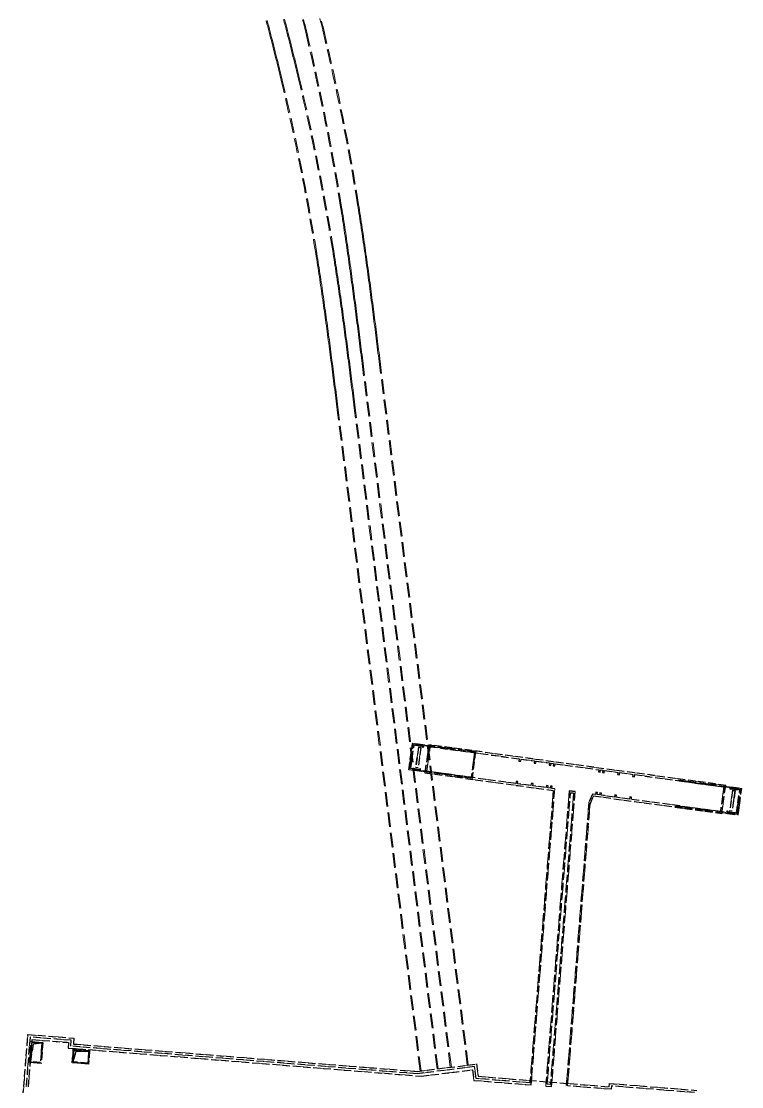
# Model space of a CAD drawing. Extents: x 0 to 531375, y 0 to 4335249.
# Drawn here: x 498199.5 to 498445.6, y 4331426.5 to 4331790.4 of the extents above; entities that cross this region are included whole.
import ezdxf

# ---------------------------------------------------------------- set-up
doc = ezdxf.new("R2010")
doc.units = 0
doc.linetypes.add('DASH', pattern=[0.35, 0.25, -0.1])
doc.layers.get('0').update_dxf_attribs({"lineweight": 15})
doc.layers.add('地铁', color=4, linetype='Continuous', lineweight=15)

# ---------------------------------------------------------------- blocks, each defined once
blk = doc.blocks.new('总图提取 2015 11 6')
at = {"layer": '地铁', "linetype": 'DASH', "lineweight": -3, "ltscale": 10}
for p, q in [((107373.03, 299119.23), (107374.27, 299128.24)), ((107373.37, 299119.48), (107374.53, 299127.91)), ((107373.71, 299119.74), (107374.78, 299127.57)), ((107377.84, 299127.76), (107374.27, 299128.24)), ((107377.79, 299127.46), (107374.53, 299127.91)), ((107377.75, 299127.16), (107374.78, 299127.57)), ((107377.73, 299126.96), (107377.84, 299127.76)), ((107395.82, 299125.29), (107377.79, 299127.76)), ((107378.02, 299126.92), (107378.09, 299127.42)), ((107395.53, 299125.03), (107378.09, 299127.42)), ((107376.26, 299126.91), (107375.31, 299119.98)), ((107376.3, 299126.86), (107375.36, 299120.02)), ((107377.09, 299126.75), (107376.16, 299119.91)), ((107377.15, 299126.79), (107376.2, 299119.85)), ((107377.15, 299126.79), (107376.26, 299126.91)), ((107377.09, 299126.75), (107376.3, 299126.86)), ((107377.73, 299126.96), (107378.02, 299126.92)), ((107395.48, 299125.04), (107394.33, 299116.62)), ((107395.82, 299125.29), (107394.59, 299116.28)), ((107376.6, 299118.74), (107373.03, 299119.23)), ((107376.64, 299119.04), (107373.37, 299119.48)), ((107376.68, 299119.33), (107373.71, 299119.74)), ((107376.2, 299119.85), (107375.31, 299119.98)), ((107376.16, 299119.91), (107375.36, 299120.02)), ((107394.59, 299116.28), (107376.55, 299118.75)), ((107376.6, 299118.74), (107376.71, 299119.53)), ((107377.01, 299119.49), (107376.71, 299119.53)), ((107376.94, 299119), (107377.01, 299119.49)), ((107394.38, 299116.61), (107376.94, 299119)), ((107465.18, 299115.8), (107483.21, 299113.33)), ((107465.39, 299115.47), (107482.83, 299113.08)), ((107482.76, 299112.58), (107482.83, 299113.08)), ((107483.06, 299112.54), (107483.16, 299113.34)), ((107483.12, 299113.04), (107486.39, 299112.59)), ((107483.16, 299113.34), (107486.73, 299112.85)), ((107485.5, 299103.83), (107486.73, 299112.85)), ((107483.57, 299112.22), (107482.62, 299105.29)), ((107483.61, 299112.16), (107482.67, 299105.33)), ((107483.06, 299112.54), (107482.76, 299112.58)), ((107483.08, 299112.74), (107486.05, 299112.33)), ((107484.4, 299112.06), (107483.47, 299105.22)), ((107484.46, 299112.1), (107483.51, 299105.16)), ((107483.57, 299112.22), (107484.46, 299112.1)), ((107483.61, 299112.16), (107484.4, 299112.06)), ((107484.98, 299104.51), (107486.05, 299112.33)), ((107485.24, 299104.17), (107486.39, 299112.59)), ((107463.94, 299106.78), (107481.98, 299104.31)), ((107464.28, 299107.04), (107481.67, 299104.66)), ((107481.67, 299104.66), (107481.74, 299105.15)), ((107481.74, 299105.15), (107482.04, 299105.11)), ((107481.93, 299104.32), (107482.04, 299105.11)), ((107481.93, 299104.32), (107485.5, 299103.83)), ((107481.97, 299104.62), (107485.24, 299104.17)), ((107482.01, 299104.91), (107484.98, 299104.51)), ((107482.62, 299105.29), (107483.51, 299105.16)), ((107482.67, 299105.33), (107483.47, 299105.22))]:
    blk.add_line(p, q, dxfattribs=at)
for points in [[(107470.56, 299008.98), (107442.25, 299011.24), (107442.16, 299010.1), (107427.26, 299011.29), (107434.93, 299107.5), (107436.12, 299110.29), (107479.96, 299104.29), (107481.27, 299113.9), (107379.81, 299127.79), (107378.49, 299118.18), (107422.37, 299112.17), (107414.4, 299012.31), (107395.99, 299013.78), (107395.48, 299017.86), (107375.82, 299015.39), (107257.49, 299024.83), (107257.65, 299026.83), (107243.59, 299027.95), (107242.23, 299010.95)], [(107243.03, 299010.89), (107244.32, 299027.09), (107256.78, 299026.09), (107256.63, 299024.2), (107377.31, 299014.57), (107394.81, 299016.76), (107395.26, 299013.14), (107414.79, 299011.58), (107422.86, 299112.71), (107421.87, 299112.84), (107421.97, 299113.59), (107421.38, 299113.67), (107421.28, 299112.93), (107420.48, 299113.03), (107420.58, 299113.78), (107419.99, 299113.86), (107419.89, 299113.12), (107415.33, 299113.74), (107415.43, 299114.48), (107414.84, 299114.56), (107414.74, 299113.82), (107410.18, 299114.45), (107410.28, 299115.19), (107409.69, 299115.27), (107409.58, 299114.53), (107379.17, 299118.69), (107380.32, 299127.11), (107410.74, 299122.95), (107410.64, 299122.21), (107411.23, 299122.12), (107411.33, 299122.87), (107415.89, 299122.24), (107415.79, 299121.5), (107416.38, 299121.42), (107416.48, 299122.16), (107421.04, 299121.54), (107420.94, 299120.79), (107421.53, 299120.71), (107421.64, 299121.46), (107422.43, 299121.35), (107422.33, 299120.6), (107422.92, 299120.52), (107423.02, 299121.27), (107437.9, 299119.23), (107437.79, 299118.49), (107438.39, 299118.41), (107438.49, 299119.15), (107439.28, 299119.04), (107439.18, 299118.3), (107439.77, 299118.22), (107439.88, 299118.96), (107444.43, 299118.33), (107444.33, 299117.59), (107444.93, 299117.51), (107445.03, 299118.25), (107449.59, 299117.63), (107449.48, 299116.89), (107450.08, 299116.81), (107450.18, 299117.55), (107480.6, 299113.38), (107479.44, 299104.96), (107449.03, 299109.13), (107449.13, 299109.87), (107448.53, 299109.95), (107448.43, 299109.21), (107443.88, 299109.83), (107443.98, 299110.58), (107443.38, 299110.66), (107443.28, 299109.91), (107438.72, 299110.54), (107438.83, 299111.28), (107438.23, 299111.36), (107438.13, 299110.62), (107437.34, 299110.73), (107437.44, 299111.47), (107436.84, 299111.55), (107436.74, 299110.81), (107435.75, 299110.94), (107434.53, 299108.08), (107426.75, 299010.62)], [(107419.77, 299011.18), (107421.77, 299011.02), (107429.81, 299111.76), (107427.82, 299112.03), (107419.77, 299011.18)], [(107420.28, 299011.84), (107428.22, 299111.37), (107429.31, 299111.22), (107421.37, 299011.75), (107420.28, 299011.84)], [(107427.87, 299112.02), (107429.81, 299111.76)], [(107427.87, 299112.02), (107429.81, 299111.76)], [(107429.31, 299111.22), (107428.23, 299111.37)], [(107429.31, 299111.22), (107428.23, 299111.37)], [(107240.59, 299000.57), (107241.44, 299011.02), (107242.86, 299028.81), (107258.56, 299027.56), (107258.4, 299025.56), (107375.8, 299016.19), (107396.17, 299018.75), (107396.7, 299014.53), (107441.43, 299010.96), (107441.52, 299012.1), (107471.42, 299009.72)], [(107247.63, 299025.82), (107244.66, 299025.55), (107243.72, 299019.51)], [(107263.61, 299023.04), (107259.19, 299022.98), (107258.31, 299019.45)]]:
    blk.add_lwpolyline(points, dxfattribs=at)
for points in [[(107247.96, 299026.1), (107247.38, 299018.92), (107243.4, 299019.24), (107243.97, 299026.41)], [(107247.63, 299025.82), (107247.11, 299019.24), (107243.72, 299019.51), (107244.24, 299026.09)], [(107258.35, 299023.76), (107263.94, 299023.32), (107263.57, 299018.73), (107257.99, 299019.18)], [(107258.63, 299023.44), (107263.61, 299023.04), (107263.29, 299019.05), (107258.31, 299019.45)]]:
    blk.add_lwpolyline(points, close=True, dxfattribs=at)
blk = doc.blocks.new('A$C1FB5052D')
blk.add_blockref('总图提取 2015 11 6', (-107044.53, -294821.73))
blk = doc.blocks.new('天津2000地铁')
at = {"layer": '地铁', "linetype": 'DASH', "ltscale": 20}
for p, q in [((280.01, 4552.28), (279.76, 4553.25)), ((280.26, 4551.32), (280.01, 4552.28)), ((280.35, 4552.37), (280.1, 4553.34)), ((280.6, 4551.41), (280.35, 4552.37)), ((285.93, 4552.79), (285.67, 4553.76)), ((286.18, 4551.82), (285.93, 4552.79)), ((286.26, 4552.88), (286.01, 4553.85)), ((286.43, 4550.85), (286.18, 4551.82)), ((286.52, 4551.91), (286.26, 4552.88)), ((286.77, 4550.93), (286.52, 4551.91)), ((292.43, 4552.64), (292.19, 4553.61)), ((292.66, 4551.67), (292.43, 4552.64)), ((292.77, 4552.72), (292.53, 4553.69)), ((292.9, 4550.7), (292.66, 4551.67)), ((293, 4551.75), (292.77, 4552.72)), ((293.24, 4550.79), (293, 4551.75)), ((298.35, 4553.05), (298.11, 4554.03)), ((298.58, 4552.08), (298.35, 4553.05)), ((298.82, 4551.1), (298.58, 4552.08)), ((298.92, 4552.16), (298.69, 4553.14)), ((299.16, 4551.19), (298.92, 4552.16)), ((280.51, 4550.35), (280.26, 4551.32)), ((280.76, 4549.39), (280.51, 4550.35)), ((280.85, 4550.44), (280.6, 4551.41)), ((281.01, 4548.42), (280.76, 4549.39)), ((281.1, 4549.47), (280.85, 4550.44)), ((281.26, 4547.45), (281.01, 4548.42)), ((281.35, 4548.51), (281.1, 4549.47)), ((281.6, 4547.54), (281.35, 4548.51)), ((286.68, 4549.88), (286.43, 4550.85)), ((286.93, 4548.91), (286.68, 4549.88)), ((287.02, 4549.96), (286.77, 4550.93)), ((287.18, 4547.93), (286.93, 4548.91)), ((287.27, 4548.99), (287.02, 4549.96)), ((287.52, 4548.02), (287.27, 4548.99)), ((287.77, 4547.05), (287.52, 4548.02)), ((293.13, 4549.74), (292.9, 4550.7)), ((293.36, 4548.77), (293.13, 4549.74)), ((293.47, 4549.82), (293.24, 4550.79)), ((293.7, 4548.85), (293.47, 4549.82)), ((299.05, 4550.13), (298.82, 4551.1)), ((299.39, 4550.21), (299.16, 4551.19)), ((281.51, 4546.49), (281.26, 4547.45)), ((281.76, 4545.52), (281.51, 4546.49)), ((281.85, 4546.58), (281.6, 4547.54)), ((282, 4544.56), (281.76, 4545.52)), ((282.1, 4545.61), (281.85, 4546.58)), ((282.25, 4543.59), (282, 4544.56)), ((282.34, 4544.64), (282.1, 4545.61)), ((282.59, 4543.68), (282.34, 4544.64)), ((287.43, 4546.96), (287.18, 4547.93)), ((287.67, 4545.99), (287.43, 4546.96)), ((287.92, 4545.02), (287.67, 4545.99)), ((288.01, 4546.08), (287.77, 4547.05)), ((288.16, 4544.05), (287.92, 4545.02)), ((288.26, 4545.1), (288.01, 4546.08)), ((288.5, 4544.13), (288.26, 4545.1)), ((282.49, 4542.62), (282.25, 4543.59)), ((282.73, 4541.66), (282.49, 4542.62)), ((282.83, 4542.71), (282.59, 4543.68)), ((282.97, 4540.69), (282.73, 4541.66)), ((283.07, 4541.74), (282.83, 4542.71)), ((283.21, 4539.72), (282.97, 4540.69)), ((283.31, 4540.77), (283.07, 4541.74)), ((283.55, 4539.81), (283.31, 4540.77)), ((288.41, 4543.08), (288.16, 4544.05)), ((288.65, 4542.1), (288.41, 4543.08)), ((288.75, 4543.16), (288.5, 4544.13)), ((288.89, 4541.13), (288.65, 4542.1)), ((288.99, 4542.19), (288.75, 4543.16)), ((289.13, 4540.16), (288.89, 4541.13)), ((289.23, 4541.21), (288.99, 4542.19)), ((289.47, 4540.24), (289.23, 4541.21)), ((283.45, 4538.75), (283.21, 4539.72)), ((283.69, 4537.79), (283.45, 4538.75)), ((283.79, 4538.84), (283.55, 4539.81)), ((283.93, 4536.82), (283.69, 4537.79)), ((284.03, 4537.87), (283.79, 4538.84)), ((284.27, 4536.9), (284.03, 4537.87)), ((289.37, 4539.18), (289.13, 4540.16)), ((289.61, 4538.21), (289.37, 4539.18)), ((289.71, 4539.26), (289.47, 4540.24)), ((289.85, 4537.23), (289.61, 4538.21)), ((289.95, 4538.29), (289.71, 4539.26)), ((290.09, 4536.26), (289.85, 4537.23)), ((290.19, 4537.32), (289.95, 4538.29)), ((290.43, 4536.34), (290.19, 4537.32)), ((284.17, 4535.85), (283.93, 4536.82)), ((284.4, 4534.88), (284.17, 4535.85)), ((284.51, 4535.93), (284.27, 4536.9)), ((284.63, 4533.91), (284.4, 4534.88)), ((284.74, 4534.96), (284.51, 4535.93)), ((284.87, 4532.94), (284.63, 4533.91)), ((284.97, 4534), (284.74, 4534.96)), ((285.21, 4533.03), (284.97, 4534)), ((290.32, 4535.28), (290.09, 4536.26)), ((290.56, 4534.31), (290.32, 4535.28)), ((290.66, 4535.36), (290.43, 4536.34)), ((290.9, 4534.39), (290.66, 4535.36)), ((311.11, 4489.52), (310.95, 4490.51)), ((311.46, 4489.57), (311.3, 4490.56)), ((305.34, 4488.6), (305.18, 4489.58)), ((305.49, 4487.61), (305.34, 4488.6)), ((305.65, 4486.63), (305.49, 4487.61)), ((305.68, 4488.65), (305.52, 4489.64)), ((305.8, 4485.64), (305.65, 4486.63)), ((305.84, 4487.67), (305.68, 4488.65)), ((305.99, 4486.68), (305.84, 4487.67)), ((306.15, 4485.7), (305.99, 4486.68)), ((311.27, 4488.53), (311.11, 4489.52)), ((311.43, 4487.53), (311.27, 4488.53)), ((311.58, 4486.54), (311.43, 4487.53)), ((311.62, 4488.58), (311.46, 4489.57)), ((311.73, 4485.55), (311.58, 4486.54)), ((311.77, 4487.59), (311.62, 4488.58)), ((311.93, 4486.6), (311.77, 4487.59)), ((312.08, 4485.61), (311.93, 4486.6)), ((305.95, 4484.66), (305.8, 4485.64)), ((306.1, 4483.67), (305.95, 4484.66)), ((306.25, 4482.69), (306.1, 4483.67)), ((306.3, 4484.71), (306.15, 4485.7)), ((306.4, 4481.7), (306.25, 4482.69)), ((306.45, 4483.73), (306.3, 4484.71)), ((306.6, 4482.74), (306.45, 4483.73)), ((306.75, 4481.76), (306.6, 4482.74)), ((311.89, 4484.56), (311.73, 4485.55)), ((312.04, 4483.57), (311.89, 4484.56)), ((312.19, 4482.58), (312.04, 4483.57)), ((312.23, 4484.61), (312.08, 4485.61)), ((312.34, 4481.59), (312.19, 4482.58)), ((312.38, 4483.62), (312.23, 4484.61)), ((312.53, 4482.63), (312.38, 4483.62)), ((312.68, 4481.64), (312.53, 4482.63)), ((306.55, 4480.72), (306.4, 4481.7)), ((306.7, 4479.73), (306.55, 4480.72)), ((306.85, 4478.75), (306.7, 4479.73)), ((306.9, 4480.77), (306.75, 4481.76)), ((307.05, 4479.78), (306.9, 4480.77)), ((307.19, 4478.8), (307.05, 4479.78)), ((312.49, 4480.59), (312.34, 4481.59)), ((312.63, 4479.6), (312.49, 4480.59)), ((312.78, 4478.61), (312.63, 4479.6)), ((312.83, 4480.65), (312.68, 4481.64)), ((312.98, 4479.65), (312.83, 4480.65)), ((313.13, 4478.66), (312.98, 4479.65)), ((306.99, 4477.76), (306.85, 4478.75)), ((307.14, 4476.77), (306.99, 4477.76)), ((307.28, 4475.79), (307.14, 4476.77)), ((307.34, 4477.81), (307.19, 4478.8)), ((307.42, 4474.8), (307.28, 4475.79)), ((307.48, 4476.83), (307.34, 4477.81)), ((307.63, 4475.84), (307.48, 4476.83)), ((307.77, 4474.85), (307.63, 4475.84)), ((312.92, 4477.62), (312.78, 4478.61)), ((313.07, 4476.62), (312.92, 4477.62)), ((313.21, 4475.63), (313.07, 4476.62)), ((313.27, 4477.67), (313.13, 4478.66)), ((313.35, 4474.64), (313.21, 4475.63)), ((313.42, 4476.67), (313.27, 4477.67)), ((313.56, 4475.68), (313.42, 4476.67)), ((313.7, 4474.69), (313.56, 4475.68)), ((296.84, 4472.77), (296.68, 4473.76)), ((296.99, 4471.79), (296.84, 4472.77)), ((297.15, 4470.81), (296.99, 4471.79)), ((297.18, 4472.83), (297.03, 4473.82)), ((297.34, 4471.85), (297.18, 4472.83)), ((297.5, 4470.86), (297.34, 4471.85)), ((302.62, 4473.69), (302.46, 4474.68)), ((302.77, 4472.7), (302.62, 4473.69)), ((302.93, 4471.71), (302.77, 4472.7)), ((302.96, 4473.75), (302.8, 4474.74)), ((303.08, 4470.72), (302.93, 4471.71)), ((303.12, 4472.76), (302.96, 4473.75)), ((303.28, 4471.77), (303.12, 4472.76)), ((303.43, 4470.78), (303.28, 4471.77)), ((307.56, 4473.81), (307.42, 4474.8)), ((307.7, 4472.83), (307.56, 4473.81)), ((307.84, 4471.84), (307.7, 4472.83)), ((307.91, 4473.86), (307.77, 4474.85)), ((307.98, 4470.85), (307.84, 4471.84)), ((308.05, 4472.88), (307.91, 4473.86)), ((308.19, 4471.89), (308.05, 4472.88)), ((308.33, 4470.9), (308.19, 4471.89)), ((313.5, 4473.65), (313.35, 4474.64)), ((313.64, 4472.66), (313.5, 4473.65)), ((313.78, 4471.66), (313.64, 4472.66)), ((313.84, 4473.7), (313.7, 4474.69)), ((313.92, 4470.67), (313.78, 4471.66)), ((313.98, 4472.7), (313.84, 4473.7)), ((314.12, 4471.71), (313.98, 4472.7)), ((314.26, 4470.72), (314.12, 4471.71)), ((297.3, 4469.82), (297.15, 4470.81)), ((297.46, 4468.84), (297.3, 4469.82)), ((297.61, 4467.85), (297.46, 4468.84)), ((297.65, 4469.88), (297.5, 4470.86)), ((297.8, 4468.89), (297.65, 4469.88)), ((297.95, 4467.91), (297.8, 4468.89)), ((298.1, 4466.92), (297.95, 4467.91)), ((303.24, 4469.73), (303.08, 4470.72)), ((303.39, 4468.74), (303.24, 4469.73)), ((303.54, 4467.75), (303.39, 4468.74)), ((303.58, 4469.78), (303.43, 4470.78)), ((303.74, 4468.79), (303.58, 4469.78)), ((303.89, 4467.8), (303.74, 4468.79)), ((308.12, 4469.86), (307.98, 4470.85)), ((308.26, 4468.88), (308.12, 4469.86)), ((308.4, 4467.89), (308.26, 4468.88)), ((308.47, 4469.91), (308.33, 4470.9)), ((308.61, 4468.92), (308.47, 4469.91)), ((308.74, 4467.93), (308.61, 4468.92)), ((308.88, 4466.95), (308.74, 4467.93)), ((314.05, 4469.68), (313.92, 4470.67)), ((314.19, 4468.68), (314.05, 4469.68)), ((314.33, 4467.69), (314.19, 4468.68)), ((314.4, 4469.73), (314.26, 4470.72)), ((314.54, 4468.73), (314.4, 4469.73)), ((314.67, 4467.74), (314.54, 4468.73)), ((297.76, 4466.87), (297.61, 4467.85)), ((297.91, 4465.88), (297.76, 4466.87)), ((298.06, 4464.9), (297.91, 4465.88)), ((298.2, 4463.91), (298.06, 4464.9)), ((298.25, 4465.93), (298.1, 4466.92)), ((298.4, 4464.95), (298.25, 4465.93)), ((298.55, 4463.96), (298.4, 4464.95)), ((303.69, 4466.76), (303.54, 4467.75)), ((303.84, 4465.76), (303.69, 4466.76)), ((303.99, 4464.77), (303.84, 4465.76)), ((304.04, 4466.81), (303.89, 4467.8)), ((304.14, 4463.78), (303.99, 4464.77)), ((304.19, 4465.82), (304.04, 4466.81)), ((304.34, 4464.82), (304.19, 4465.82)), ((304.48, 4463.83), (304.34, 4464.82)), ((308.53, 4466.9), (308.4, 4467.89)), ((308.67, 4465.91), (308.53, 4466.9)), ((308.8, 4464.92), (308.67, 4465.91)), ((308.94, 4463.93), (308.8, 4464.92)), ((309.01, 4465.96), (308.88, 4466.95)), ((309.15, 4464.97), (309.01, 4465.96)), ((309.28, 4463.98), (309.15, 4464.97)), ((314.46, 4466.7), (314.33, 4467.69)), ((314.6, 4465.71), (314.46, 4466.7)), ((314.73, 4464.71), (314.6, 4465.71)), ((314.81, 4466.75), (314.67, 4467.74)), ((314.87, 4463.72), (314.73, 4464.71)), ((314.95, 4465.75), (314.81, 4466.75)), ((315.08, 4464.76), (314.95, 4465.75)), ((315.21, 4463.77), (315.08, 4464.76)), ((298.35, 4462.92), (298.2, 4463.91)), ((298.49, 4461.94), (298.35, 4462.92)), ((298.64, 4460.95), (298.49, 4461.94)), ((298.7, 4462.98), (298.55, 4463.96)), ((298.78, 4459.97), (298.64, 4460.95)), ((298.84, 4461.99), (298.7, 4462.98)), ((298.99, 4461), (298.84, 4461.99)), ((299.13, 4460.02), (298.99, 4461)), ((304.28, 4462.79), (304.14, 4463.78)), ((304.43, 4461.79), (304.28, 4462.79)), ((304.57, 4460.8), (304.43, 4461.79)), ((304.63, 4462.84), (304.48, 4463.83)), ((304.72, 4459.81), (304.57, 4460.8)), ((304.77, 4461.84), (304.63, 4462.84)), ((304.92, 4460.85), (304.77, 4461.84)), ((305.06, 4459.86), (304.92, 4460.85)), ((309.07, 4462.94), (308.94, 4463.93)), ((309.2, 4461.95), (309.07, 4462.94)), ((309.33, 4460.96), (309.2, 4461.95)), ((309.42, 4462.99), (309.28, 4463.98)), ((309.47, 4459.98), (309.33, 4460.96)), ((309.55, 4462), (309.42, 4462.99)), ((309.68, 4461.01), (309.55, 4462)), ((309.81, 4460.02), (309.68, 4461.01)), ((315, 4462.73), (314.87, 4463.72)), ((315.13, 4461.74), (315, 4462.73)), ((315.27, 4460.74), (315.13, 4461.74)), ((315.35, 4462.77), (315.21, 4463.77)), ((315.4, 4459.75), (315.27, 4460.74)), ((315.48, 4461.78), (315.35, 4462.77)), ((315.61, 4460.79), (315.48, 4461.78)), ((315.74, 4459.8), (315.61, 4460.79)), ((298.92, 4458.98), (298.78, 4459.97)), ((299.07, 4457.99), (298.92, 4458.98)), ((299.21, 4457), (299.07, 4457.99)), ((299.27, 4459.03), (299.13, 4460.02)), ((299.35, 4456.02), (299.21, 4457)), ((299.41, 4458.04), (299.27, 4459.03)), ((299.55, 4457.05), (299.41, 4458.04)), ((299.69, 4456.07), (299.55, 4457.05)), ((304.86, 4458.82), (304.72, 4459.81)), ((305, 4457.83), (304.86, 4458.82)), ((305.14, 4456.83), (305, 4457.83)), ((305.2, 4458.87), (305.06, 4459.86)), ((305.35, 4457.87), (305.2, 4458.87)), ((305.49, 4456.88), (305.35, 4457.87)), ((309.6, 4458.99), (309.47, 4459.98)), ((309.73, 4458), (309.6, 4458.99)), ((309.86, 4457.01), (309.73, 4458)), ((309.94, 4459.03), (309.81, 4460.02)), ((309.99, 4456.02), (309.86, 4457.01)), ((310.07, 4458.04), (309.94, 4459.03)), ((310.2, 4457.05), (310.07, 4458.04)), ((310.33, 4456.06), (310.2, 4457.05)), ((315.53, 4458.76), (315.4, 4459.75)), ((315.66, 4457.76), (315.53, 4458.76)), ((315.79, 4456.77), (315.66, 4457.76)), ((315.87, 4458.8), (315.74, 4459.8)), ((316, 4457.81), (315.87, 4458.8)), ((316.13, 4456.82), (316, 4457.81)), ((299.49, 4455.03), (299.35, 4456.02)), ((299.62, 4454.04), (299.49, 4455.03)), ((299.76, 4453.05), (299.62, 4454.04)), ((299.83, 4455.08), (299.69, 4456.07)), ((299.97, 4454.09), (299.83, 4455.08)), ((300.11, 4453.1), (299.97, 4454.09)), ((305.28, 4455.84), (305.14, 4456.83)), ((305.42, 4454.85), (305.28, 4455.84)), ((305.56, 4453.86), (305.42, 4454.85)), ((305.63, 4455.89), (305.49, 4456.88)), ((305.69, 4452.86), (305.56, 4453.86)), ((305.77, 4454.9), (305.63, 4455.89)), ((305.9, 4453.9), (305.77, 4454.9)), ((306.04, 4452.91), (305.9, 4453.9)), ((310.12, 4455.03), (309.99, 4456.02)), ((310.24, 4454.04), (310.12, 4455.03)), ((310.37, 4453.04), (310.24, 4454.04)), ((310.46, 4455.07), (310.33, 4456.06)), ((310.59, 4454.08), (310.46, 4455.07)), ((310.72, 4453.09), (310.59, 4454.08)), ((315.92, 4455.78), (315.79, 4456.77)), ((316.05, 4454.79), (315.92, 4455.78)), ((316.17, 4453.79), (316.05, 4454.79)), ((316.26, 4455.82), (316.13, 4456.82)), ((316.3, 4452.8), (316.17, 4453.79)), ((316.39, 4454.83), (316.26, 4455.82)), ((316.52, 4453.84), (316.39, 4454.83)), ((316.65, 4452.84), (316.52, 4453.84)), ((299.9, 4452.07), (299.76, 4453.05)), ((300.04, 4451.08), (299.9, 4452.07)), ((300.17, 4450.09), (300.04, 4451.08)), ((300.25, 4452.11), (300.11, 4453.1)), ((300.31, 4449.1), (300.17, 4450.09)), ((300.38, 4451.12), (300.25, 4452.11)), ((300.52, 4450.14), (300.38, 4451.12)), ((300.65, 4449.15), (300.52, 4450.14)), ((305.83, 4451.87), (305.69, 4452.86)), ((305.97, 4450.88), (305.83, 4451.87)), ((306.1, 4449.88), (305.97, 4450.88)), ((306.18, 4451.92), (306.04, 4452.91)), ((306.24, 4448.89), (306.1, 4449.88)), ((306.31, 4450.92), (306.18, 4451.92)), ((306.45, 4449.93), (306.31, 4450.92)), ((306.58, 4448.94), (306.45, 4449.93)), ((310.5, 4452.05), (310.37, 4453.04)), ((310.63, 4451.06), (310.5, 4452.05)), ((310.75, 4450.07), (310.63, 4451.06)), ((310.85, 4452.1), (310.72, 4453.09)), ((310.88, 4449.08), (310.75, 4450.07)), ((310.97, 4451.11), (310.85, 4452.1)), ((311.1, 4450.12), (310.97, 4451.11)), ((311.23, 4449.13), (311.1, 4450.12)), ((316.43, 4451.81), (316.3, 4452.8)), ((316.56, 4450.81), (316.43, 4451.81)), ((316.68, 4449.82), (316.56, 4450.81)), ((316.78, 4451.85), (316.65, 4452.84)), ((316.81, 4448.83), (316.68, 4449.82)), ((316.9, 4450.86), (316.78, 4451.85)), ((317.03, 4449.87), (316.9, 4450.86)), ((317.16, 4448.87), (317.03, 4449.87)), ((300.44, 4448.11), (300.31, 4449.1)), ((300.57, 4447.12), (300.44, 4448.11)), ((300.71, 4446.13), (300.57, 4447.12)), ((300.79, 4448.16), (300.65, 4449.15)), ((300.84, 4445.14), (300.71, 4446.13)), ((300.92, 4447.17), (300.79, 4448.16)), ((301.05, 4446.18), (300.92, 4447.17)), ((301.18, 4445.19), (301.05, 4446.18)), ((306.37, 4447.9), (306.24, 4448.89)), ((306.5, 4446.91), (306.37, 4447.9)), ((306.64, 4445.91), (306.5, 4446.91)), ((306.72, 4447.95), (306.58, 4448.94)), ((306.85, 4446.95), (306.72, 4447.95)), ((306.98, 4445.96), (306.85, 4446.95)), ((311.01, 4448.09), (310.88, 4449.08)), ((311.13, 4447.1), (311.01, 4448.09)), ((311.26, 4446.11), (311.13, 4447.1)), ((311.35, 4448.13), (311.23, 4449.13)), ((311.39, 4445.12), (311.26, 4446.11)), ((311.48, 4447.14), (311.35, 4448.13)), ((311.61, 4446.15), (311.48, 4447.14)), ((311.73, 4445.16), (311.61, 4446.15)), ((316.94, 4447.84), (316.81, 4448.83)), ((317.06, 4446.84), (316.94, 4447.84)), ((317.19, 4445.85), (317.06, 4446.84)), ((317.28, 4447.88), (317.16, 4448.87)), ((317.41, 4446.89), (317.28, 4447.88)), ((317.54, 4445.89), (317.41, 4446.89)), ((300.97, 4444.15), (300.84, 4445.14)), ((301.1, 4443.16), (300.97, 4444.15)), ((301.23, 4442.17), (301.1, 4443.16)), ((301.32, 4444.2), (301.18, 4445.19)), ((301.45, 4443.21), (301.32, 4444.2)), ((301.58, 4442.22), (301.45, 4443.21)), ((306.77, 4444.92), (306.64, 4445.91)), ((306.9, 4443.93), (306.77, 4444.92)), ((307.03, 4442.94), (306.9, 4443.93)), ((307.12, 4444.97), (306.98, 4445.96)), ((307.16, 4441.94), (307.03, 4442.94)), ((307.25, 4443.97), (307.12, 4444.97)), ((307.38, 4442.98), (307.25, 4443.97)), ((307.51, 4441.99), (307.38, 4442.98)), ((311.51, 4444.13), (311.39, 4445.12)), ((311.64, 4443.13), (311.51, 4444.13)), ((311.76, 4442.14), (311.64, 4443.13)), ((311.86, 4444.17), (311.73, 4445.16)), ((311.98, 4443.18), (311.86, 4444.17)), ((312.11, 4442.19), (311.98, 4443.18)), ((317.31, 4444.86), (317.19, 4445.85)), ((317.44, 4443.87), (317.31, 4444.86)), ((317.57, 4442.87), (317.44, 4443.87)), ((317.66, 4444.9), (317.54, 4445.89)), ((317.69, 4441.88), (317.57, 4442.87)), ((317.79, 4443.91), (317.66, 4444.9)), ((317.91, 4442.92), (317.79, 4443.91)), ((318.04, 4441.92), (317.91, 4442.92)), ((301.36, 4441.18), (301.23, 4442.17)), ((301.49, 4440.19), (301.36, 4441.18)), ((301.62, 4439.2), (301.49, 4440.19)), ((301.71, 4441.23), (301.58, 4442.22)), ((301.75, 4438.21), (301.62, 4439.2)), ((301.84, 4440.24), (301.71, 4441.23)), ((301.97, 4439.25), (301.84, 4440.24)), ((302.09, 4438.26), (301.97, 4439.25)), ((307.29, 4440.95), (307.16, 4441.94)), ((307.42, 4439.96), (307.29, 4440.95)), ((307.55, 4438.96), (307.42, 4439.96)), ((307.64, 4440.99), (307.51, 4441.99)), ((307.68, 4437.97), (307.55, 4438.96)), ((307.77, 4440), (307.64, 4440.99)), ((307.9, 4439.01), (307.77, 4440)), ((308.02, 4438.02), (307.9, 4439.01)), ((311.89, 4441.15), (311.76, 4442.14)), ((312.01, 4440.16), (311.89, 4441.15)), ((312.14, 4439.17), (312.01, 4440.16)), ((312.23, 4441.19), (312.11, 4442.19)), ((312.26, 4438.17), (312.14, 4439.17)), ((312.36, 4440.2), (312.23, 4441.19)), ((312.48, 4439.21), (312.36, 4440.2)), ((312.61, 4438.22), (312.48, 4439.21)), ((317.82, 4440.89), (317.69, 4441.88)), ((317.94, 4439.9), (317.82, 4440.89)), ((318.06, 4438.9), (317.94, 4439.9)), ((318.16, 4440.93), (318.04, 4441.92)), ((318.19, 4437.91), (318.06, 4438.9)), ((318.29, 4439.94), (318.16, 4440.93)), ((318.41, 4438.95), (318.29, 4439.94)), ((318.54, 4437.95), (318.41, 4438.95)), ((301.88, 4437.22), (301.75, 4438.21)), ((302, 4436.23), (301.88, 4437.22)), ((302.13, 4435.24), (302, 4436.23)), ((302.22, 4437.27), (302.09, 4438.26)), ((302.26, 4434.25), (302.13, 4435.24)), ((302.35, 4436.28), (302.22, 4437.27)), ((302.48, 4435.29), (302.35, 4436.28)), ((302.61, 4434.29), (302.48, 4435.29)), ((307.81, 4436.98), (307.68, 4437.97)), ((307.93, 4435.99), (307.81, 4436.98)), ((308.06, 4434.99), (307.93, 4435.99)), ((308.15, 4437.02), (308.02, 4438.02)), ((308.28, 4436.03), (308.15, 4437.02)), ((308.41, 4435.04), (308.28, 4436.03)), ((312.38, 4437.18), (312.26, 4438.17)), ((312.51, 4436.19), (312.38, 4437.18)), ((312.63, 4435.2), (312.51, 4436.19)), ((312.73, 4437.23), (312.61, 4438.22)), ((342.65, 4195.89), (312.63, 4435.2)), ((312.86, 4436.23), (312.73, 4437.23)), ((312.98, 4435.24), (312.86, 4436.23)), ((343, 4195.94), (312.98, 4435.24)), ((318.31, 4436.92), (318.19, 4437.91)), ((318.44, 4435.93), (318.31, 4436.92)), ((348.46, 4196.62), (318.44, 4435.93)), ((318.66, 4436.96), (318.54, 4437.95)), ((318.79, 4435.97), (318.66, 4436.96)), ((348.8, 4196.67), (318.79, 4435.97)), ((302.38, 4433.26), (302.26, 4434.25)), ((302.51, 4432.27), (302.38, 4433.26)), ((302.64, 4431.28), (302.51, 4432.27)), ((302.73, 4433.3), (302.61, 4434.29)), ((302.86, 4432.31), (302.73, 4433.3)), ((302.98, 4431.32), (302.86, 4432.31)), ((308.19, 4434), (308.06, 4434.99)), ((308.31, 4433.01), (308.19, 4434)), ((308.44, 4432.01), (308.31, 4433.01)), ((308.53, 4434.04), (308.41, 4435.04)), ((308.57, 4431.02), (308.44, 4432.01)), ((308.66, 4433.05), (308.53, 4434.04)), ((308.79, 4432.06), (308.66, 4433.05)), ((308.91, 4431.07), (308.79, 4432.06)), ((302.76, 4430.29), (302.64, 4431.28)), ((302.89, 4429.29), (302.76, 4430.29)), ((303.01, 4428.3), (302.89, 4429.29)), ((303.11, 4430.33), (302.98, 4431.32)), ((303.14, 4427.31), (303.01, 4428.3)), ((303.24, 4429.34), (303.11, 4430.33)), ((303.36, 4428.35), (303.24, 4429.34)), ((303.49, 4427.36), (303.36, 4428.35)), ((308.69, 4430.03), (308.57, 4431.02)), ((308.82, 4429.04), (308.69, 4430.03)), ((308.94, 4428.04), (308.82, 4429.04)), ((309.04, 4430.07), (308.91, 4431.07)), ((309.07, 4427.05), (308.94, 4428.04)), ((309.17, 4429.08), (309.04, 4430.07)), ((309.29, 4428.09), (309.17, 4429.08)), ((309.42, 4427.09), (309.29, 4428.09)), ((303.26, 4426.32), (303.14, 4427.31)), ((303.39, 4425.33), (303.26, 4426.32)), ((303.51, 4424.34), (303.39, 4425.33)), ((303.61, 4426.36), (303.49, 4427.36)), ((303.64, 4423.34), (303.51, 4424.34)), ((303.74, 4425.37), (303.61, 4426.36)), ((303.86, 4424.38), (303.74, 4425.37)), ((303.99, 4423.39), (303.86, 4424.38)), ((309.19, 4426.06), (309.07, 4427.05)), ((309.32, 4425.07), (309.19, 4426.06)), ((309.44, 4424.07), (309.32, 4425.07)), ((309.54, 4426.1), (309.42, 4427.09)), ((309.67, 4425.11), (309.54, 4426.1)), ((309.79, 4424.12), (309.67, 4425.11)), ((303.76, 4422.35), (303.64, 4423.34)), ((303.89, 4421.36), (303.76, 4422.35)), ((304.01, 4420.37), (303.89, 4421.36)), ((304.11, 4422.4), (303.99, 4423.39)), ((304.23, 4421.4), (304.11, 4422.4)), ((304.36, 4420.41), (304.23, 4421.4)), ((309.57, 4423.08), (309.44, 4424.07)), ((309.69, 4422.09), (309.57, 4423.08)), ((309.82, 4421.1), (309.69, 4422.09)), ((309.91, 4423.12), (309.79, 4424.12)), ((309.94, 4420.1), (309.82, 4421.1)), ((310.04, 4422.13), (309.91, 4423.12)), ((310.16, 4421.14), (310.04, 4422.13)), ((310.29, 4420.15), (310.16, 4421.14)), ((304.14, 4419.38), (304.01, 4420.37)), ((332.33, 4194.6), (304.14, 4419.38)), ((304.48, 4419.42), (304.36, 4420.41)), ((332.68, 4194.64), (304.48, 4419.42)), ((338.14, 4195.33), (309.94, 4420.1)), ((338.48, 4195.37), (310.29, 4420.15)), ((328.51, 4297.5), (329.74, 4306.52)), ((328.85, 4297.76), (330, 4306.18)), ((329.18, 4298.01), (330.26, 4305.84)), ((333.31, 4306.03), (329.74, 4306.52)), ((333.27, 4305.73), (330, 4306.18)), ((333.23, 4305.43), (330.26, 4305.84)), ((331.73, 4305.19), (330.78, 4298.25)), ((331.77, 4305.13), (330.84, 4298.29)), ((332.57, 4305.02), (331.63, 4298.18)), ((332.62, 4305.06), (331.67, 4298.13)), ((332.62, 4305.06), (331.73, 4305.19)), ((332.57, 4305.02), (331.77, 4305.13)), ((333.2, 4305.24), (333.31, 4306.03)), ((333.2, 4305.24), (333.5, 4305.2)), ((351.3, 4303.57), (333.26, 4306.03)), ((333.5, 4305.2), (333.57, 4305.69)), ((351, 4303.3), (333.57, 4305.69)), ((350.96, 4303.31), (349.8, 4294.89)), ((351.3, 4303.57), (350.06, 4294.55)), ((332.08, 4297.01), (328.51, 4297.5)), ((332.12, 4297.31), (328.85, 4297.76)), ((332.16, 4297.61), (329.18, 4298.01)), ((331.67, 4298.13), (330.78, 4298.25)), ((331.63, 4298.18), (330.84, 4298.29)), ((350.06, 4294.55), (332.03, 4297.02)), ((332.08, 4297.01), (332.18, 4297.81)), ((332.48, 4297.76), (332.18, 4297.81)), ((332.41, 4297.27), (332.48, 4297.76)), ((349.85, 4294.88), (332.41, 4297.27)), ((420.65, 4294.07), (438.68, 4291.6)), ((420.86, 4293.74), (438.3, 4291.35)), ((439.04, 4290.49), (438.09, 4283.56)), ((439.08, 4290.44), (438.15, 4283.6)), ((438.23, 4290.86), (438.3, 4291.35)), ((438.53, 4290.82), (438.23, 4290.86)), ((438.53, 4290.82), (438.64, 4291.61)), ((438.56, 4291.01), (441.53, 4290.61)), ((438.6, 4291.31), (441.87, 4290.86)), ((438.64, 4291.61), (442.21, 4291.12)), ((439.88, 4290.33), (438.94, 4283.49)), ((439.93, 4290.37), (438.98, 4283.44)), ((439.04, 4290.49), (439.93, 4290.37)), ((439.08, 4290.44), (439.88, 4290.33)), ((440.46, 4282.78), (441.53, 4290.61)), ((440.71, 4282.44), (441.87, 4290.86)), ((440.97, 4282.1), (442.21, 4291.12)), ((419.42, 4285.05), (437.45, 4282.59)), ((419.76, 4285.31), (437.15, 4282.93)), ((437.15, 4282.93), (437.22, 4283.43)), ((437.22, 4283.43), (437.51, 4283.38)), ((437.4, 4282.59), (437.51, 4283.38)), ((437.4, 4282.59), (440.97, 4282.1)), ((437.44, 4282.89), (440.71, 4282.44)), ((437.49, 4283.19), (440.46, 4282.78)), ((438.09, 4283.56), (438.98, 4283.44)), ((438.15, 4283.6), (438.94, 4283.49))]:
    blk.add_line(p, q, dxfattribs=at)
for points in [[(426.04, 4187.26), (397.73, 4189.52), (397.63, 4188.37), (382.73, 4189.56), (390.41, 4285.78), (391.6, 4288.56), (435.43, 4282.56), (436.75, 4292.17), (335.28, 4306.06), (333.97, 4296.45), (377.84, 4290.44), (369.87, 4190.58), (351.46, 4192.05), (350.95, 4196.13), (331.29, 4193.66), (212.96, 4203.11), (213.12, 4205.1), (199.06, 4206.22), (197.71, 4189.23)], [(198.51, 4189.16), (199.8, 4205.36), (212.26, 4204.37), (212.11, 4202.47), (332.78, 4192.84), (350.28, 4195.04), (350.74, 4191.41), (370.26, 4189.85), (378.34, 4290.98), (377.34, 4291.12), (377.45, 4291.86), (376.85, 4291.94), (376.75, 4291.2), (375.96, 4291.31), (376.06, 4292.05), (375.46, 4292.13), (375.36, 4291.39), (370.81, 4292.01), (370.91, 4292.76), (370.31, 4292.84), (370.21, 4292.09), (365.65, 4292.72), (365.76, 4293.46), (365.16, 4293.54), (365.06, 4292.8), (334.64, 4296.96), (335.8, 4305.39), (366.21, 4301.22), (366.11, 4300.48), (366.7, 4300.4), (366.81, 4301.14), (371.36, 4300.52), (371.26, 4299.77), (371.86, 4299.69), (371.96, 4300.43), (376.52, 4299.81), (376.41, 4299.07), (377.01, 4298.99), (377.11, 4299.73), (377.9, 4299.62), (377.8, 4298.88), (378.4, 4298.8), (378.5, 4299.54), (393.37, 4297.5), (393.27, 4296.76), (393.86, 4296.68), (393.96, 4297.42), (394.76, 4297.31), (394.65, 4296.57), (395.25, 4296.49), (395.35, 4297.23), (399.91, 4296.61), (399.81, 4295.86), (400.4, 4295.78), (400.5, 4296.53), (405.06, 4295.9), (404.96, 4295.16), (405.55, 4295.08), (405.65, 4295.82), (436.07, 4291.66), (434.92, 4283.24), (404.5, 4287.4), (404.6, 4288.14), (404.01, 4288.22), (403.91, 4287.48), (399.35, 4288.11), (399.45, 4288.85), (398.86, 4288.93), (398.76, 4288.19), (394.2, 4288.81), (394.3, 4289.55), (393.71, 4289.63), (393.6, 4288.89), (392.81, 4289), (392.91, 4289.74), (392.32, 4289.82), (392.22, 4289.08), (391.23, 4289.22), (390, 4286.36), (382.23, 4188.9)], [(375.25, 4189.45), (377.24, 4189.29), (385.28, 4290.03), (383.3, 4290.3), (375.25, 4189.45)], [(375.75, 4190.12), (383.7, 4289.64), (384.79, 4289.49), (376.85, 4190.03), (375.75, 4190.12)], [(383.34, 4290.3), (385.28, 4290.03)], [(383.34, 4290.3), (385.28, 4290.03)], [(384.79, 4289.49), (383.71, 4289.64)], [(384.79, 4289.49), (383.71, 4289.64)], [(196.07, 4178.84), (196.91, 4189.29), (198.33, 4207.08), (214.03, 4205.83), (213.87, 4203.84), (331.28, 4194.47), (351.65, 4197.02), (352.18, 4192.8), (396.9, 4189.23), (396.99, 4190.38), (426.9, 4187.99)], [(203.11, 4204.09), (200.14, 4203.82), (199.19, 4197.78)], [(219.09, 4201.31), (214.67, 4201.25), (213.79, 4197.72)]]:
    blk.add_lwpolyline(points, dxfattribs=at)
for points in [[(203.43, 4204.37), (202.86, 4197.19), (198.87, 4197.51), (199.44, 4204.69)], [(203.11, 4204.09), (202.58, 4197.51), (199.19, 4197.78), (199.72, 4204.36)], [(213.83, 4202.03), (219.41, 4201.59), (219.04, 4197), (213.46, 4197.45)], [(214.1, 4201.71), (219.09, 4201.31), (218.77, 4197.33), (213.79, 4197.72)]]:
    blk.add_lwpolyline(points, close=True, dxfattribs=at)
for centre, radius, start, end in [((-481.62, 4363.28), 796.87, 9.11956, 13.45997), ((-481.63, 4363.28), 797.23, 9.11955, 13.45997), ((-481.67, 4363.27), 802.77, 9.11943, 13.45984), ((-481.67, 4363.27), 803.13, 9.11942, 13.45983), ((-490.17, 4347.45), 802.77, 9.11943, 13.45984), ((-490.17, 4347.45), 803.13, 9.11942, 13.45983), ((-490.12, 4347.46), 796.87, 9.11956, 13.45997), ((-490.12, 4347.46), 797.23, 9.11955, 13.45997), ((301.42, 4463.38), 2.75, 8.382, 8.4393), ((301.42, 4463.38), 3.1, 8.382, 8.4393)]:
    blk.add_arc(centre, radius, start, end, dxfattribs=at)

msp = doc.modelspace()

# ---------------------------------------------------------------- block references
at = {"layer": '地铁', "color": 1}
msp.add_blockref('天津2000地铁', (498003.38431, 4327237.28522), dxfattribs=at)
at = {"layer": '地铁'}
msp.add_blockref('A$C1FB5052D', (498003.38431, 4327237.28522), dxfattribs=at)

doc.saveas('drawing.dxf')
